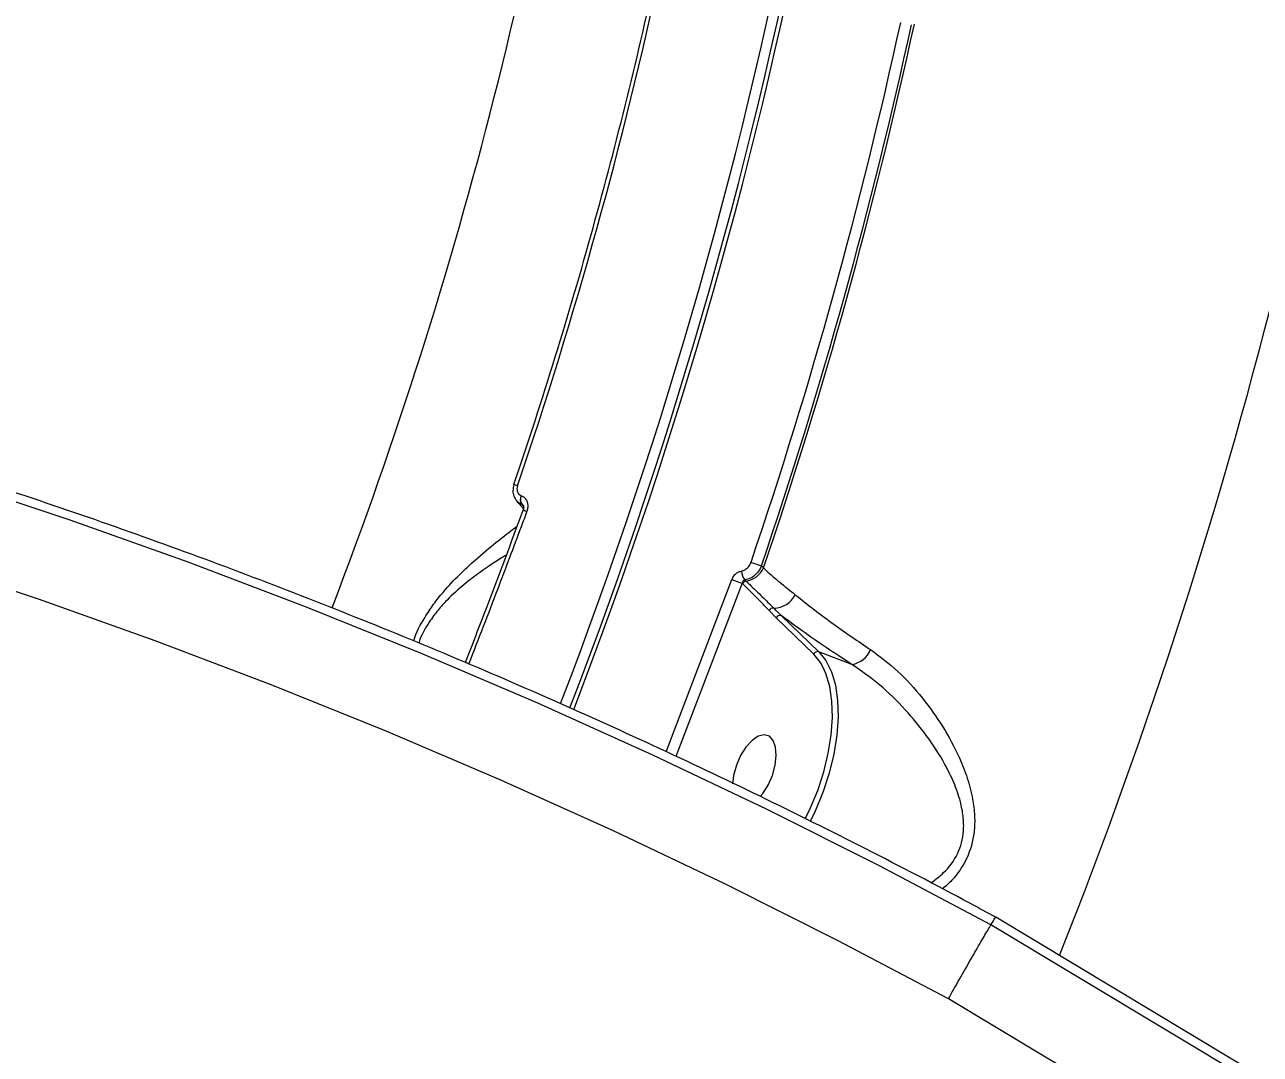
# Model space of a CAD drawing. Header units: millimetres. Extents: x -7098 to 6497, y -6127 to 5201.
# Drawn here: x -1050.6 to -901.5, y 481.3 to 605.5 of the extents above; entities that cross this region are included whole.
import ezdxf

# ---------------------------------------------------------------- set-up
doc = ezdxf.new("R2010")
doc.units = ezdxf.units.MM
doc.layers.add('DIKOM_ОБЪЕКТ', color=7, linetype='Continuous')
doc.layers.add('DIKOM_РАЗМЕР_ЗОНА', color=7, linetype='Continuous')
doc.styles.add('style1', font='arial.ttf', dxfattribs={"width": 0.8})
doc.dimstyles.new('1-50', dxfattribs={"dimtxt": 300, "dimasz": 200, "dimexe": 100, "dimexo": 0, "dimgap": 100, "dimtad": 1, "dimdec": 0, "dimtxsty": 'style1', "dimcen": 0, "dimclrd": 7, "dimclre": 7, "dimadec": 1, "dimazin": 2, "dimtfac": 1, "dimtdec": 0, "dimtmove": 1, "dimatfit": 3, "dimfxl": 0, "dimlwd": 25, "dimlwe": 18, "dimarcsym": 0})

# ---------------------------------------------------------------- blocks, each defined once
blk = doc.blocks.new('*D19')
at = {"layer": 'Defpoints', "color": 0, "transparency": 16777216}
for p in [(-3422.39, 1730.25), (4498.46, 1730.25), (-3422.39, -5447.23)]:
    blk.add_point(p, dxfattribs=at)
at = {"layer": 'DIKOM_РАЗМЕР_ЗОНА', "color": 7, "lineweight": 18, "transparency": 16777216}
for p, q in [((-3422.39, 1730.25), (-3422.39, -5547.23)), ((4498.46, 1730.25), (4498.46, -5547.23))]:
    blk.add_line(p, q, dxfattribs=at)
at = {"layer": 'DIKOM_РАЗМЕР_ЗОНА', "color": 7, "lineweight": 25, "transparency": 16777216}
blk.add_line((4298.46, -5447.23), (-3222.39, -5447.23), dxfattribs=at)
at = {"layer": 'DIKOM_РАЗМЕР_ЗОНА', "color": 7, "transparency": 16777216}
for points in [[(-3222.39, -5413.9), (-3222.39, -5480.57), (-3422.39, -5447.23)], [(4298.46, -5413.9), (4298.46, -5480.57), (4498.46, -5447.23)]]:
    blk.add_solid(points, dxfattribs=at)
at = {"layer": 'DIKOM_РАЗМЕР_ЗОНА', "color": 0, "transparency": 16777216, "insert": (538.03, -5194.06), "char_height": 300, "attachment_point": 5, "style": 'style1'}
blk.add_mtext('7900', dxfattribs=at)
blk = doc.blocks.new('*D20')
at = {"layer": 'Defpoints', "color": 0, "transparency": 16777216}
for p in [(-611.97, 3700.63), (-5926, -2746.55), (-167.79, -2746.55)]:
    blk.add_point(p, dxfattribs=at)
at = {"layer": 'DIKOM_РАЗМЕР_ЗОНА', "color": 7, "lineweight": 18, "transparency": 16777216}
for p, q in [((-611.97, 3700.63), (-6026, 3700.63)), ((-167.79, -2746.55), (-6026, -2746.55))]:
    blk.add_line(p, q, dxfattribs=at)
at = {"layer": 'DIKOM_РАЗМЕР_ЗОНА', "color": 7, "lineweight": 25, "transparency": 16777216}
blk.add_line((-5926, 3500.63), (-5926, -2546.55), dxfattribs=at)
at = {"layer": 'DIKOM_РАЗМЕР_ЗОНА', "color": 7, "transparency": 16777216}
for points in [[(-5959.34, 3500.63), (-5892.67, 3500.63), (-5926, 3700.63)], [(-5959.34, -2546.55), (-5892.67, -2546.55), (-5926, -2746.55)]]:
    blk.add_solid(points, dxfattribs=at)
at = {"layer": 'DIKOM_РАЗМЕР_ЗОНА', "color": 0, "transparency": 16777216, "insert": (-6179.18, 477.04), "char_height": 300, "attachment_point": 5, "rotation": 90, "style": 'style1'}
blk.add_mtext('6450', dxfattribs=at)
blk = doc.blocks.new('*D18')
at = {"layer": 'Defpoints', "color": 0, "transparency": 16777216}
for p in [(-621.7, 5200.63), (-6648, -4870.84), (-133.42, -4870.84)]:
    blk.add_point(p, dxfattribs=at)
at = {"layer": 'DIKOM_РАЗМЕР_ЗОНА', "color": 7, "lineweight": 18, "transparency": 16777216}
for p, q in [((-621.7, 5200.63), (-6748, 5200.63)), ((-133.42, -4870.84), (-6748, -4870.84))]:
    blk.add_line(p, q, dxfattribs=at)
at = {"layer": 'DIKOM_РАЗМЕР_ЗОНА', "color": 7, "lineweight": 25, "transparency": 16777216}
blk.add_line((-6648, 5000.63), (-6648, -4670.84), dxfattribs=at)
at = {"layer": 'DIKOM_РАЗМЕР_ЗОНА', "color": 7, "transparency": 16777216}
for points in [[(-6681.34, 5000.63), (-6614.67, 5000.63), (-6648, 5200.63)], [(-6681.34, -4670.84), (-6614.67, -4670.84), (-6648, -4870.84)]]:
    blk.add_solid(points, dxfattribs=at)
at = {"layer": 'DIKOM_РАЗМЕР_ЗОНА', "color": 0, "transparency": 16777216, "insert": (-6901.18, 458.27), "char_height": 300, "attachment_point": 5, "rotation": 90, "style": 'style1'}
blk.add_mtext('10100', dxfattribs=at)
blk = doc.blocks.new('*D17')
at = {"layer": 'Defpoints', "color": 0, "transparency": 16777216}
for p in [(-5422.39, 1752.13), (6497.47, 1509.82), (-5422.39, -6026.73)]:
    blk.add_point(p, dxfattribs=at)
at = {"layer": 'DIKOM_РАЗМЕР_ЗОНА', "color": 7, "lineweight": 18, "transparency": 16777216}
for p, q in [((-5422.39, 1752.13), (-5422.39, -6126.73)), ((6497.47, 1509.82), (6497.47, -6126.73))]:
    blk.add_line(p, q, dxfattribs=at)
at = {"layer": 'DIKOM_РАЗМЕР_ЗОНА', "color": 7, "lineweight": 25, "transparency": 16777216}
blk.add_line((6297.47, -6026.73), (-5222.39, -6026.73), dxfattribs=at)
at = {"layer": 'DIKOM_РАЗМЕР_ЗОНА', "color": 7, "transparency": 16777216}
for points in [[(-5222.39, -5993.4), (-5222.39, -6060.07), (-5422.39, -6026.73)], [(6297.47, -5993.4), (6297.47, -6060.07), (6497.47, -6026.73)]]:
    blk.add_solid(points, dxfattribs=at)
at = {"layer": 'DIKOM_РАЗМЕР_ЗОНА', "color": 0, "transparency": 16777216, "insert": (537.54, -5773.56), "char_height": 300, "attachment_point": 5, "style": 'style1'}
blk.add_mtext('11900', dxfattribs=at)

msp = doc.modelspace()

# ---------------------------------------------------------------- linework, layer by layer
at = {"layer": 'DIKOM_ОБЪЕКТ', "color": 7, "linetype": 'Continuous', "lineweight": 15}
for p, q in [((-990.68, 548.72), (-990.66, 548.71)), ((-990.59, 547.65), (-990.61, 547.66)), ((-990.61, 547.66), (-990.48, 547.5)), ((-990.48, 547.56), (-990.59, 547.65)), ((-990.44, 547.01), (-990.44, 547.01)), ((-961.7, 540.26), (-961.44, 540.01)), ((-973.18, 517.82), (-965.26, 538.61)), ((-964.01, 538.15), (-972.01, 517.27)), ((-963.96, 538.1), (-964.01, 538.15)), ((-959.93, 533.98), (-960.78, 534.86)), ((-955.39, 529.6), (-959.93, 533.98)), ((-959.3, 534.26), (-954.76, 529.89)), ((-950.77, 528.35), (-954.76, 529.89)), ((-796.03, 414.05), (-934, 496.95)), ((-795.47, 414.98), (-933.41, 497.86)), ((-852.52, 435.98), (-939.13, 488.02))]:
    msp.add_line(p, q, dxfattribs=at)
at = {"layer": 'DIKOM_ОБЪЕКТ', "color": 7, "linetype": 'Continuous', "lineweight": 15, "flags": 128}
for points in [[(-934, 496.95), (-947.47, 504.05), (-961.08, 510.88), (-974.82, 517.42), (-988.67, 523.67), (-1002.64, 529.64), (-1016.71, 535.31), (-1030.87, 540.69), (-1045.13, 545.76), (-1059.46, 550.54)], [(-991.14, 549.91), (-991.26, 549.95), (-991.37, 549.99), (-991.46, 550.02), (-991.52, 550.04), (-991.56, 550.05), (-991.58, 550.05)], [(-939.13, 488.02), (-952.44, 495.03), (-965.89, 501.77), (-979.46, 508.23), (-993.16, 514.4), (-1006.96, 520.3), (-1020.86, 525.9), (-1034.86, 531.21), (-1048.94, 536.22), (-1063.11, 540.94)], [(-962.96, 540.69), (-962.79, 540.63), (-962.62, 540.57), (-962.43, 540.51), (-962.26, 540.45), (-962.09, 540.39), (-961.94, 540.34), (-961.81, 540.29), (-961.7, 540.26)], [(-954.76, 529.89), (-953.91, 528.83), (-953.24, 527.48), (-952.77, 525.87), (-952.5, 524.02), (-952.44, 521.99), (-952.59, 519.82), (-952.95, 517.55), (-953.52, 515.23), (-954.27, 512.92), (-955.2, 510.66), (-955.8, 509.4)], [(-954.23, 527.98), (-954.56, 528.58), (-955.39, 529.6)], [(-956.41, 509.72), (-955.81, 510.96), (-954.91, 513.15), (-954.18, 515.39), (-953.64, 517.64), (-953.28, 519.84), (-953.14, 521.95), (-953.19, 523.92), (-953.45, 525.71), (-953.91, 527.27), (-954.23, 527.98)], [(-961.83, 512.42), (-961.53, 512.79), (-960.88, 513.81), (-960.37, 514.98), (-960.03, 516.2), (-959.9, 517.37), (-959.98, 518.39), (-960.27, 519.19), (-960.74, 519.69), (-961.36, 519.86), (-962.08, 519.69), (-962.83, 519.18), (-963.56, 518.38), (-964.21, 517.36), (-964.72, 516.19)], [(-964.72, 516.19), (-965.06, 514.97), (-965.19, 513.97)]]:
    msp.add_lwpolyline(points, dxfattribs=at)
at = {"layer": 'DIKOM_ОБЪЕКТ', "color": 7, "linetype": 'Continuous', "lineweight": 15}
for centre, radius, start, end in [((-1526.29, 731.99), 579.13, 338.9131, 359.90115), ((-1526.29, 731.99), 580.37, 338.90538, 359.90145), ((-1526.29, 731.99), 580.87, 338.9035, 359.90145), ((-1526.29, 731.99), 646.28, 338.32081, 353.89978), ((-1526.29, 731.99), 549.25, 339.0028, 352.5048), ((-1526.29, 731.99), 565.29, 341.2097, 347.7903), ((-1526.29, 731.99), 564.82, 344.5, 347.7903), ((-1526.29, 731.99), 594.93, 341.24313, 347.75687), ((-1526.29, 731.99), 596.26, 341.24313, 347.75687), ((-1526.29, 731.99), 596.59, 341.22853, 347.77147), ((-1526.29, 731.99), 564.82, 341.2097, 344.5), ((-989.79, 548.25), 1.01, 152.0364, 215.9606), ((-989.77, 548.24), 1.01, 152.0258, 215.9703), ((-988.2, 551.9), 5.38, 245.4632, 250.4695), ((-964.02, 541.21), 2.85, 279.5707, 334.9928), ((-946.43, 587.57), 52.45, 248.9659, 250.423), ((-962.46, 539.65), 1.65, 181.0404, 221.7816), ((-963.45, 537.84), 0.568, 99.2854, 153.2138), ((-960.22, 538), 2.84, 270.1289, 335.1562), ((-960.29, 534.61), 0.551, 82.4465, 153.0057), ((-959.45, 533.76), 0.526, 73.3824, 155.1165), ((-954.91, 529.38), 0.526, 73.3976, 155.1013), ((-951.25, 531.27), 2.95, 279.3725, 337.7189)]:
    msp.add_arc(centre, radius, start, end, dxfattribs=at)
for points, knots in [([(-933.42, 497.86), (-934.44, 498.41), (-939.64, 501.23), (-949.1, 506.14), (-961.85, 512.5), (-974.72, 518.6), (-987.68, 524.45), (-1000.75, 530.05), (-1013.91, 535.39), (-1027.15, 540.47), (-1040.47, 545.29), (-1053.87, 549.84), (-1067.33, 554.13), (-1080.85, 558.15), (-1094.42, 561.9), (-1108.04, 565.38), (-1121.7, 568.59), (-1135.39, 571.52), (-1149.1, 574.17), (-1162.84, 576.54), (-1176.58, 578.64), (-1190.33, 580.45), (-1204.09, 581.99), (-1217.83, 583.24), (-1231.56, 584.2), (-1245.26, 584.89), (-1258.94, 585.29), (-1272.58, 585.41), (-1286.18, 585.24), (-1299.74, 584.79), (-1313.23, 584.06), (-1326.67, 583.04), (-1340.04, 581.74), (-1353.33, 580.16), (-1366.54, 578.29), (-1379.66, 576.15), (-1392.69, 573.73), (-1405.62, 571.02), (-1418.44, 568.05), (-1431.15, 564.79), (-1443.73, 561.26), (-1456.19, 557.46), (-1468.52, 553.4), (-1480.71, 549.06), (-1492.76, 544.45), (-1504.65, 539.59), (-1516.39, 534.46), (-1527.96, 529.07), (-1538.38, 523.93), (-1544.87, 520.52), (-1547.63, 519.07)], [0, 0, 0, 0, 0.005204, 0.026497, 0.04779, 0.069084, 0.090377, 0.111671, 0.132964, 0.154257, 0.175551, 0.196844, 0.218137, 0.23943, 0.260723, 0.282016, 0.303308, 0.324601, 0.345893, 0.367185, 0.388477, 0.409768, 0.431059, 0.45235, 0.47364, 0.49493, 0.516219, 0.537508, 0.558797, 0.580085, 0.601371, 0.622658, 0.643943, 0.665228, 0.686512, 0.707795, 0.729077, 0.750358, 0.771637, 0.792916, 0.814193, 0.83547, 0.856744, 0.878018, 0.89929, 0.920561, 0.94183, 0.963097, 0.984363, 1, 1, 1, 1]), ([(-991.56, 550.05), (-991.62, 549.82), (-991.74, 549.35), (-991.61, 548.64), (-991.35, 548.28), (-991.23, 548.1)], [0, 0, 0, 0, 0.344503, 0.683406, 1, 1, 1, 1]), ([(-991.14, 549.91), (-991.14, 549.9), (-991.17, 549.8), (-991.21, 549.58), (-991.18, 549.3), (-991.08, 549.05), (-990.93, 548.84), (-990.76, 548.76), (-990.68, 548.72)], [0, 0, 0, 0, 0.004341, 0.219824, 0.435583, 0.568259, 0.793767, 1, 1, 1, 1]), ([(-990.66, 548.71), (-990.58, 548.67), (-990.37, 548.58), (-990.1, 548.29), (-989.91, 547.85), (-989.86, 547.34), (-989.95, 547), (-990, 546.84)], [0, 0, 0, 0, 0.134218, 0.346994, 0.563224, 0.781743, 1, 1, 1, 1]), ([(-991.25, 548.08), (-991.07, 547.9), (-990.71, 547.52), (-990.51, 547.25), (-990.41, 547.11)], [0, 0, 0, 0, 0.496242, 1, 1, 1, 1]), ([(-990.61, 547.66), (-990.78, 547.73), (-991.02, 547.84), (-991.17, 548.05), (-991.21, 548.11)], [0, 0, 0, 0, 0.721934, 1, 1, 1, 1]), ([(-990.48, 547.58), (-990.49, 547.59), (-990.52, 547.62), (-990.56, 547.64), (-990.59, 547.65)], [0, 0, 0, 0, 0.297578, 1, 1, 1, 1]), ([(-990.48, 547.58), (-990.47, 547.58), (-990.46, 547.57), (-990.42, 547.5), (-990.38, 547.36), (-990.39, 547.2), (-990.41, 547.07), (-990.43, 547.01), (-990.44, 547.01)], [0, 0, 0, 0, 0.148992, 0.395811, 0.591418, 0.793901, 0.9982, 1, 1, 1, 1]), ([(-990.45, 547.02), (-991.93, 543.04), (-994.22, 536.88), (-996.6, 530.75), (-997.44, 528.58)], [0, 0, 0, 0, 0.64526, 1, 1, 1, 1]), ([(-990, 546.84), (-990.23, 546.21), (-991.4, 543.09), (-993.71, 536.93), (-995.85, 531.42), (-997.03, 528.4)], [0, 0, 0, 0, 0.101372, 0.506859, 1, 1, 1, 1]), ([(-1003.67, 531.18), (-1003.66, 531.21), (-1003.38, 532.21), (-1002.5, 533.77), (-1001.27, 535.65), (-999.84, 537.43), (-998.13, 539.24), (-995.91, 541.27), (-993.67, 543.14), (-992.02, 544.42), (-991.38, 544.9), (-991.2, 545.03)], [0, 0, 0, 0, 0.003419, 0.117083, 0.193539, 0.270139, 0.402239, 0.534611, 0.730938, 0.927231, 1, 1, 1, 1]), ([(-992.51, 541.53), (-992.69, 541.43), (-993.58, 540.91), (-995.35, 539.72), (-997.6, 538.02), (-999.32, 536.48), (-1000.75, 534.93), (-1001.93, 533.29), (-1002.79, 531.87), (-1003.02, 530.96), (-1003.03, 530.92)], [0, 0, 0, 0, 0.066463, 0.326586, 0.494817, 0.666316, 0.760316, 0.856629, 0.994239, 1, 1, 1, 1]), ([(-964.12, 539.62), (-963.97, 539.67), (-963.67, 539.75), (-963.29, 540.07), (-963.06, 540.41), (-962.98, 540.63), (-962.96, 540.69)], [0, 0, 0, 0, 0.295448, 0.590414, 0.890113, 1, 1, 1, 1]), ([(-961.7, 540.26), (-961.74, 540.16), (-961.89, 539.81), (-962.29, 539.27), (-962.94, 538.76), (-963.44, 538.62), (-963.7, 538.55)], [0, 0, 0, 0, 0.109256, 0.407952, 0.703131, 1, 1, 1, 1]), ([(-961.44, 540.01), (-961.32, 539.89), (-960.74, 539.32), (-959.53, 538.31), (-958.28, 537.31), (-957.65, 536.8)], [0, 0, 0, 0, 0.108885, 0.552804, 1, 1, 1, 1]), ([(-965.26, 538.61), (-965.24, 538.65), (-965.16, 538.85), (-964.95, 539.17), (-964.56, 539.5), (-964.27, 539.58), (-964.12, 539.62)], [0, 0, 0, 0, 0.081062, 0.390927, 0.695217, 1, 1, 1, 1]), ([(-963.7, 538.55), (-963.74, 538.53), (-963.84, 538.5), (-963.94, 538.36), (-963.99, 538.24), (-964, 538.16), (-964.01, 538.15)], [0, 0, 0, 0, 0.286477, 0.589734, 0.913707, 1, 1, 1, 1]), ([(-963.7, 538.55), (-963.67, 538.53), (-963.62, 538.48), (-963.57, 538.43), (-963.54, 538.4)], [0, 0, 0, 0, 0.487642, 1, 1, 1, 1]), ([(-963.54, 538.4), (-963.41, 538.28), (-962.77, 537.66), (-961.67, 536.6), (-960.68, 535.62), (-960.22, 535.16)], [0, 0, 0, 0, 0.117886, 0.589471, 1, 1, 1, 1]), ([(-960.78, 534.86), (-961.08, 535.19), (-962.13, 536.3), (-963.2, 537.35), (-963.96, 538.1)], [0, 0, 0, 0, 0.291176, 1, 1, 1, 1]), ([(-957.65, 536.8), (-956.51, 535.9), (-954.44, 534.25), (-951.27, 531.99), (-949.28, 530.66), (-948.52, 530.15)], [0, 0, 0, 0, 0.425121, 0.778076, 1, 1, 1, 1]), ([(-960.22, 535.16), (-960.09, 535.02), (-959.78, 534.72), (-959.47, 534.43), (-959.3, 534.26)], [0, 0, 0, 0, 0.44033, 1, 1, 1, 1]), ([(-950.77, 528.35), (-951.82, 529.04), (-953.93, 530.41), (-956.79, 532.39), (-958.47, 533.65), (-959.3, 534.26)], [0, 0, 0, 0, 0.335754, 0.674762, 1, 1, 1, 1]), ([(-948.52, 530.15), (-947.4, 529.32), (-945.17, 527.66), (-942.27, 524.42), (-939.75, 520.9), (-937.98, 517.62), (-936.82, 514.66), (-936.2, 512.32), (-935.93, 510.12), (-935.99, 507.69), (-936.77, 504.93), (-938.27, 502.66), (-939.47, 501.61), (-939.85, 501.27)], [0, 0, 0, 0, 0.131373, 0.262984, 0.385493, 0.507973, 0.582732, 0.65741, 0.714667, 0.771835, 0.864109, 0.956106, 1, 1, 1, 1]), ([(-941.24, 502), (-940.72, 502.39), (-939.43, 503.35), (-937.88, 505.44), (-937.24, 507.9), (-937.31, 510.05), (-937.7, 512.02), (-938.45, 514.13), (-939.77, 516.82), (-941.7, 519.81), (-944.36, 523.03), (-947.38, 526.01), (-949.64, 527.57), (-950.77, 528.35)], [0, 0, 0, 0, 0.059545, 0.144819, 0.229664, 0.28375, 0.337971, 0.411385, 0.484907, 0.608624, 0.732394, 0.866305, 1, 1, 1, 1]), ([(-939.13, 488.02), (-939.12, 488.04), (-938.89, 488.45), (-938.26, 489.57), (-937.16, 491.5), (-935.91, 493.68), (-934.78, 495.64), (-934.26, 496.51), (-934, 496.95)], [0, 0, 0, 0, 0.006354, 0.141501, 0.356196, 0.570827, 0.78541, 1, 1, 1, 1]), ([(-934, 496.95), (-933.79, 497.29), (-933.47, 497.83), (-933.47, 497.79), (-933.47, 497.78)], [0, 0, 0, 0, 0.6197, 1, 1, 1, 1])]:
    msp.add_open_spline(points, degree=3, knots=knots, dxfattribs=at)

# ---------------------------------------------------------------- dimensions: what is measured, and where the dimension line sits
at = {"layer": 'DIKOM_РАЗМЕР_ЗОНА'}
for base, p1, p2, text, picture, middle in [((-6648, -4870.84), (-621.7, 5200.63), (-133.42, -4870.84), '10100', '*D18', (-6648, 458.27)), ((-5926, -2746.55), (-611.97, 3700.63), (-167.79, -2746.55), '6450', '*D20', (-5926, 477.04))]:
    dim = msp.add_linear_dim(base=base, p1=p1, p2=p2, angle=90, text=text, dimstyle='1-50', override={"dimscale": 1, "dimtix": 0, "dimtofl": 1, "dimtmove": 1, "dimatfit": 3}, dxfattribs=at)
    dim.commit()
    dim.dimension.update_dxf_attribs({"geometry": picture, "text_midpoint": middle, "dimtype": 160})
for base, p1, p2, text, picture, middle in [((-5422.39, -6026.73), (6497.47, 1509.82), (-5422.39, 1752.13), '11900', '*D17', (537.54, -6026.73)), ((-3422.39, -5447.23), (4498.46, 1730.25), (-3422.39, 1730.25), '7900', '*D19', (538.03, -5447.23))]:
    dim = msp.add_linear_dim(base=base, p1=p1, p2=p2, text=text, dimstyle='1-50', override={"dimscale": 1, "dimtix": 0, "dimtofl": 1, "dimtmove": 1, "dimatfit": 3}, dxfattribs=at)
    dim.commit()
    dim.dimension.update_dxf_attribs({"geometry": picture, "text_midpoint": middle, "dimtype": 160})

doc.saveas('drawing.dxf')
